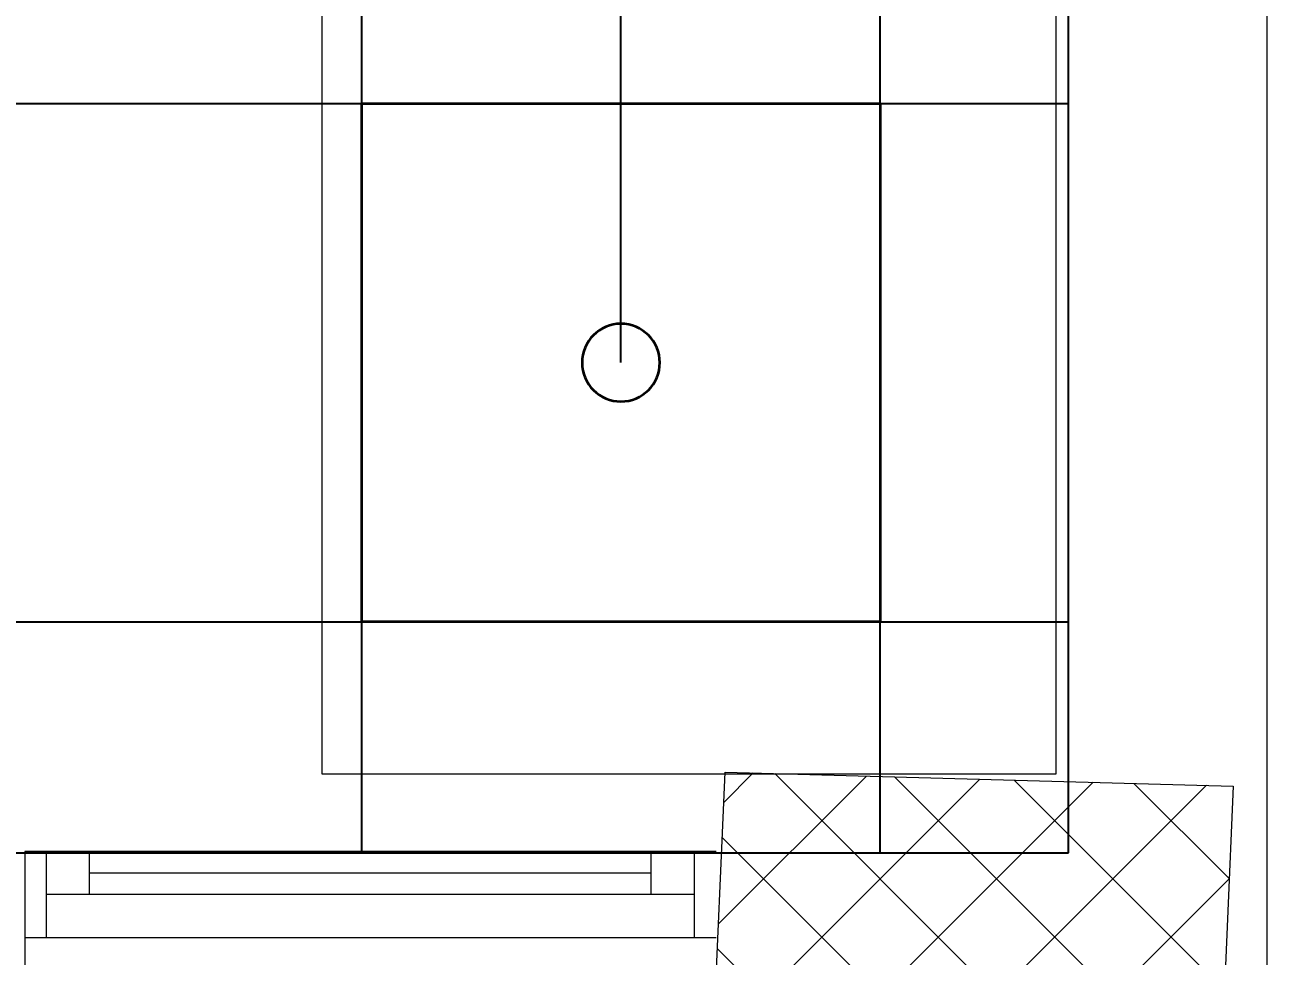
# Model space of a CAD drawing. Header units: inches. Extents: x -12418 to 57169, y -29325 to 19878.
# Drawn here: x 47610 to 49048, y -12987 to -11909 of the extents above; entities that cross this region are included whole.
import ezdxf
from ezdxf.enums import TextEntityAlignment as Align

# ---------------------------------------------------------------- set-up
doc = ezdxf.new("R2010")
doc.units = ezdxf.units.IN
doc.header["$LTSCALE"] = 25
doc.header["$MEASUREMENT"] = 0
doc.header["$PDMODE"] = 3
doc.layers.get('0').update_dxf_attribs({"color": 8})
doc.layers.get('Defpoints').update_dxf_attribs({"color": 8})
for name, color, linetype, lineweight in [('00-Ground Floor$0$Aluminum', 251, 'Continuous', 5), ('00-Ground Floor$0$C-HYDR-CTCH', 251, 'Continuous', 5), ('00-Ground Floor$0$Hatch', 254, 'Continuous', 5), ('00-Ground Floor$0$LOADING', 253, 'Continuous', 5), ('00-Ground Floor$0$Walls', 251, 'Continuous', 5), ('E-DIM', 6, 'Continuous', 18), ('E-LITE-CIRC-NUMB', 6, 'Continuous', 25), ('E-LITE-CLNG', 150, 'Continuous', 35), ('E-LITE-CTRL', 6, 'Continuous', 25)]:
    doc.layers.add(name, color=color, linetype=linetype, lineweight=lineweight)
doc.layers.add('00-Ground Floor$0$False Ceiling', color=251, linetype='Continuous')
doc.styles.add('DC_Simplex', font='SIMPLEX.shx', dxfattribs={"width": 0.7})
doc.styles.get("Standard").update_dxf_attribs({"font": 'arial.ttf'})
doc.dimstyles.get("Standard").update_dxf_attribs({"dimtxt": 150, "dimasz": 150, "dimexe": 0.18, "dimexo": 0.0625, "dimgap": 1, "dimtad": 1, "dimdec": 0, "dimlfac": 0.1, "dimzin": 0, "dimdsep": 46, "dimtxsty": 'Standard', "dimcen": 0.09, "dimclrd": 256, "dimclrt": 7, "dimadec": 0, "dimazin": 0, "dimtfac": 1, "dimtdec": 0, "dimtofl": 0, "dimtmove": 0, "dimatfit": 3, "dimfxl": 1, "dimtolj": 1, "dimtzin": 0, "dimarcsym": 0})

# ---------------------------------------------------------------- blocks, each defined once
blk = doc.blocks.new('00-Ground Floor$0$A$Ce9e1c4c3')
at = {"layer": '00-Ground Floor$0$False Ceiling', "color": 254, "linetype": 'Continuous'}
for p, q in [((-52000, -12867.4), (-52000, -8847.4)), ((-51400, -12867.4), (-51400, -8847.4)), ((-55042.5, -12000), (-51182.1, -12000)), ((-55042.5, -12600), (-51182.1, -12600))]:
    blk.add_line(p, q, dxfattribs=at)
at = {"layer": '00-Ground Floor$0$False Ceiling', "color": 254}
for p, q in [((-51182.1, -12867.4, 0), (-51182.1, -8847.4, 0)), ((-55042.5, -12867.4, 0), (-51182.1, -12867.4, 0))]:
    blk.add_line(p, q, dxfattribs=at)
blk = doc.blocks.new('00-Ground Floor')
at = {"layer": '00-Ground Floor$0$Hatch'}
h = blk.add_hatch(dxfattribs=at)
h.set_pattern_fill('ANSI37', color=256, scale=30)
h.set_pattern_definition([(45, (-1981.42, -13099.68), (-67.35192, 67.35192), []), (135, (-1981.42, -13099.68), (-67.35192, -67.35192), [])])
h.paths.add_polyline_path([(48971.2, 8818.2), (48367.3, 8810.1), (48371.2, 8521.7), (48975.1, 8529.8)])
h.paths.add_polyline_path([(41810.5, 8810.5), (41227, 8805), (41207, 8513.7), (41790.5, 8519.1)])
h.paths.add_polyline_path([(27433.5, 8803.1), (26834.4, 8799), (26828.7, 8506), (27427.8, 8510)])
h.paths.add_polyline_path([(34618.7, 8805.3), (34017.5, 8797.8), (34009.3, 8512.1), (34610.5, 8519.6)])
h.paths.add_polyline_path([(20214.3, 8812.4), (19607.8, 8790.5), (19622.4, 8498), (20228.8, 8519.8)])
h.paths.add_polyline_path([(13477.7, 8802), (12255.7, 8825.9), (12249.3, 8529.8), (13471.3, 8505.8)])
h.paths.add_polyline_path([(13491.8, 1601.9), (12276.8, 1586.2), (12263.3, 1293.7), (13478.3, 1309.4)])
h.paths.add_polyline_path([(13465.7, -5591.3), (12262.6, -5607.3), (12256.9, -5900.3), (13460, -5884.3)])
h.paths.add_polyline_path([(13484.2, -12790), (12287.5, -12801.4), (12290.4, -13095.9), (13487, -13084.4)])
h.paths.add_polyline_path([(5849.2, -12787.9), (5245.6, -12791.6), (5256.3, -13077.1), (5859.8, -13073.4)])
h.paths.add_polyline_path([(5833.8, -5589.9), (5236.9, -5588.3), (5236.8, -5889.5), (5833.6, -5891)])
h.paths.add_polyline_path([(5843.6, 1599.7), (5224.3, 1600.9), (5213.7, 1298), (5833, 1296.7)])
h.paths.add_polyline_path([(5820.3, 8779.1), (5219.7, 8793.5), (5216, 8503.9), (5816.7, 8489.4)])
h.paths.add_polyline_path([(-1378.8, 8777.2), (-1981.4, 8799.9), (-1979.5, 8511.6), (-1376.9, 8488.9)])
h.paths.add_polyline_path([(-1371.1, -5601.1), (-1973.1, -5608.1), (-1969.7, -5899.7), (-1367.7, -5892.7)])
h.paths.add_polyline_path([(-1353.5, -12795.7), (-1951.9, -12796.7), (-1947.1, -13097.4), (-1348.7, -13096.4)])
h.paths.add_polyline_path([(20233.2, -12782.5), (19627.5, -12795.4), (19633.2, -13096.6), (20238.9, -13083.7)])
h.paths.add_polyline_path([(20226.6, -5590), (19632.3, -5607.6), (19634.4, -5904.1), (20228.7, -5886.6)])
h.paths.add_polyline_path([(20217.9, 1618), (19619, 1610.4), (19623, 1310.2), (20221.9, 1317.9)])
h.paths.add_polyline_path([(27418.3, 1602.8), (26816.3, 1607.5), (26820.6, 1315.3), (27422.5, 1310.7)])
h.paths.add_polyline_path([(27422, -5579.9), (26818.1, -5597.5), (26831.6, -5897.5), (27431.7, -5876.5)])
h.paths.add_polyline_path([(27438.1, -12795.9), (26834.3, -12789.3), (26831.9, -13075), (27435.7, -13081.6)])
h.paths.add_polyline_path([(34636.6, -12785.4), (34039.3, -12800), (34048.3, -13099.7), (34645.6, -13085.1)])
h.paths.add_polyline_path([(34629.3, -5597.1), (34028, -5595.2), (34029.2, -5892.4), (34630.4, -5894.3)])
h.paths.add_polyline_path([(34592.8, 1606.7), (34012, 1611.4), (34031.7, 1321.6), (34612.5, 1316.9)])
h.paths.add_polyline_path([(41796.2, 1606), (41198.6, 1619.8), (41200.6, 1327.8), (41798.2, 1314.1)])
h.paths.add_polyline_path([(41797.2, -5592.6), (41228.8, -5600.2), (41230.6, -5894.3), (41799, -5886.7)])
h.paths.add_polyline_path([(41834.3, -12789.7), (41229, -12792.4), (41230.4, -13096.9), (41835.6, -13094.3)])
h.paths.add_polyline_path([(49008.5, -12790.2), (48420.5, -12774.1), (48407.3, -13081.4), (48995.3, -13097.4)])
h.paths.add_polyline_path([(48992.7, -5590.8), (48389.5, -5589.7), (48387.5, -5886.2), (48990.7, -5887.3)])
at = {"layer": '00-Ground Floor$0$Aluminum'}
for p, q in [((48410.1, -12865.8), (47610.1, -12865.8)), ((47635.1, -12965.8), (47635.1, -12865.8)), ((47685.1, -12915.8), (47685.1, -12865.8)), ((48335.1, -12915.8), (48335.1, -12865.8)), ((48385.1, -12965.8), (48385.1, -12865.8)), ((47685.1, -12890.8), (48335.1, -12890.8)), ((48385.1, -12915.8), (47635.1, -12915.8)), ((48410.1, -12965.8), (47610.1, -12965.8))]:
    blk.add_line(p, q, dxfattribs=at)
at = {"layer": '00-Ground Floor$0$C-HYDR-CTCH', "flags": 128}
blk.add_lwpolyline([(48407.3, -13081.4), (48420.5, -12774.1), (49008.5, -12790.2), (48995.3, -13097.4), (48407.3, -13081.4)], dxfattribs=at)
at = {"layer": '00-Ground Floor$0$LOADING', "elevation": 0}
blk.add_lwpolyline([(47953.8, -11846), (47953.8, -12776), (48803.8, -12776), (48803.8, -11846), (47953.8, -11846)], dxfattribs=at)
at = {"layer": '00-Ground Floor$0$Walls'}
for p, q in [((48817.9, -12797.4, 0), (48817.9, -11597.4, 0)), ((49047.9, -13097.4, 0), (49047.9, -11597.4, 0)), ((47647.9, -12867.4, 0), (46577.9, -12867.4, 0)), ((47610.1, -12865.8), (47610.1, -13095.8))]:
    blk.add_line(p, q, dxfattribs=at)
at = {"layer": '00-Ground Floor$0$False Ceiling', "color": 254}
blk.add_blockref('00-Ground Floor$0$A$Ce9e1c4c3', (100000, 0), dxfattribs=at)
blk = doc.blocks.new('*U13')
blk.add_lwpolyline([(-300, 300), (-300, -300), (300, -300), (300, 300)], close=True)
blk.add_circle((0, 0), 45)
at = {"layer": 'E-LITE-CIRC-NUMB', "style": 'DC_Simplex', "width": 0.7, "flags": 8}
blk.add_attdef('CIRCUIT', text='', height=200, rotation=0, dxfattribs=at).set_placement((-473.9, 300), align=Align.RIGHT)
at = {"layer": 'E-LITE-CTRL', "style": 'DC_Simplex', "width": 0.7, "flags": 8}
blk.add_attdef('CONTROL', (1118.9, -935), '', height=200, rotation=360, dxfattribs=at)
blk = doc.blocks.new('*D341')
at = {"layer": 'Defpoints', "color": 0, "transparency": 16777216}
for p in [(48300, -11818.5), (45900, -12300), (48300, -12300)]:
    blk.add_point(p, dxfattribs=at)
at = {"layer": 'E-DIM', "color": 0, "lineweight": -2, "transparency": 16777216}
for p, q in [((45900, -12299.9), (45900, -11818.3)), ((48300, -12299.9), (48300, -11818.3))]:
    blk.add_line(p, q, dxfattribs=at)
at = {"layer": 'E-DIM', "lineweight": -2, "transparency": 16777216}
blk.add_line((46050, -11818.5), (48150, -11818.5), dxfattribs=at)
at = {"layer": 'E-DIM', "transparency": 16777216}
for points in [[(46050, -11793.5), (46050, -11843.5), (45900, -11818.5)], [(48150, -11793.5), (48150, -11843.5), (48300, -11818.5)]]:
    blk.add_solid(points, dxfattribs=at)
at = {"layer": 'E-DIM', "color": 7, "transparency": 16777216, "insert": (47100, -11740.9), "char_height": 150, "attachment_point": 5}
blk.add_mtext('\\A1;240', dxfattribs=at)

msp = doc.modelspace()

# ---------------------------------------------------------------- block references
msp.add_blockref('00-Ground Floor', (0, 0))
at = {"layer": 'E-LITE-CLNG', "xscale": -1}
msp.add_blockref('*U13', (48300, -12300), dxfattribs=at)

# ---------------------------------------------------------------- dimensions: what is measured, and where the dimension line sits
at = {"layer": 'E-DIM'}
dim = msp.add_linear_dim(base=(48300, -11818.5), p1=(45900, -12300), p2=(48300, -12300), dimstyle='Standard', dxfattribs=at)
dim.commit()
dim.dimension.update_dxf_attribs({"geometry": '*D341', "text_midpoint": (47100, -11740.9)})

doc.saveas('drawing.dxf')
